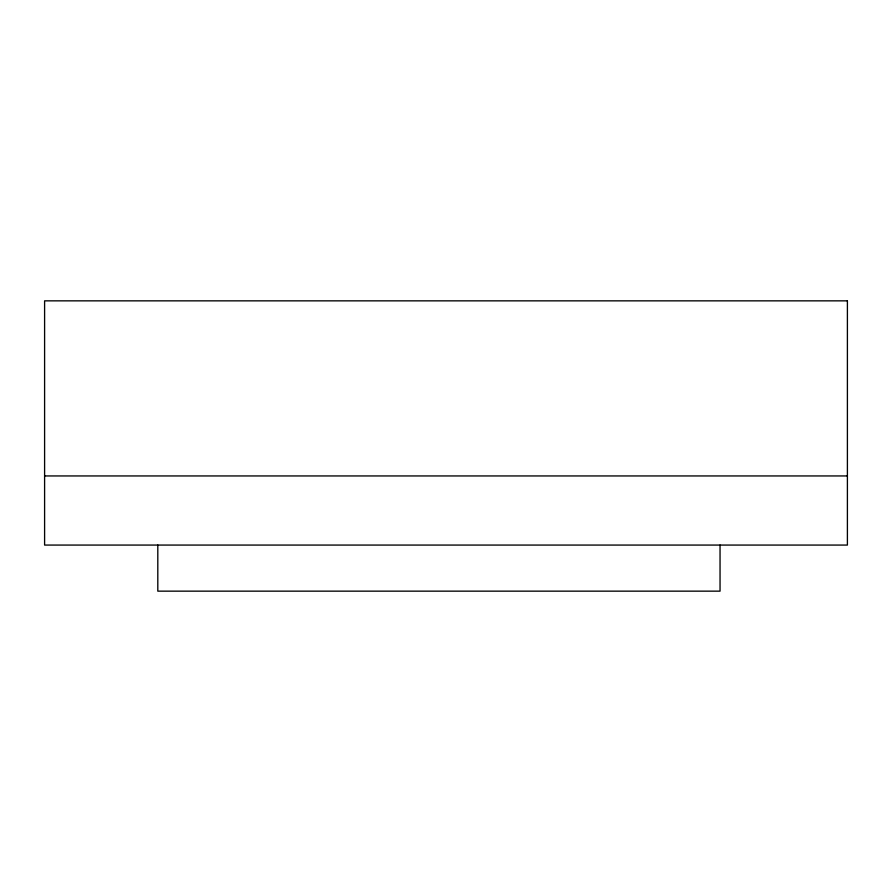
<?xml version="1.0" encoding="UTF-8"?>
<svg xmlns="http://www.w3.org/2000/svg" width="892" height="892" viewBox="0 0 892 892"><rect width="100%" height="100%" fill="white"/><g stroke="black" fill="none" stroke-linecap="round" stroke-linejoin="round"><path stroke-width="1.34" d="M44.6 475.949L847.4 475.949M720.045 545.068L720.045 591.151L157.806 591.151L157.806 545.068M847.4 300.849L44.6 300.849L44.6 545.068L847.4 545.068L847.4 300.849"/></g></svg>
